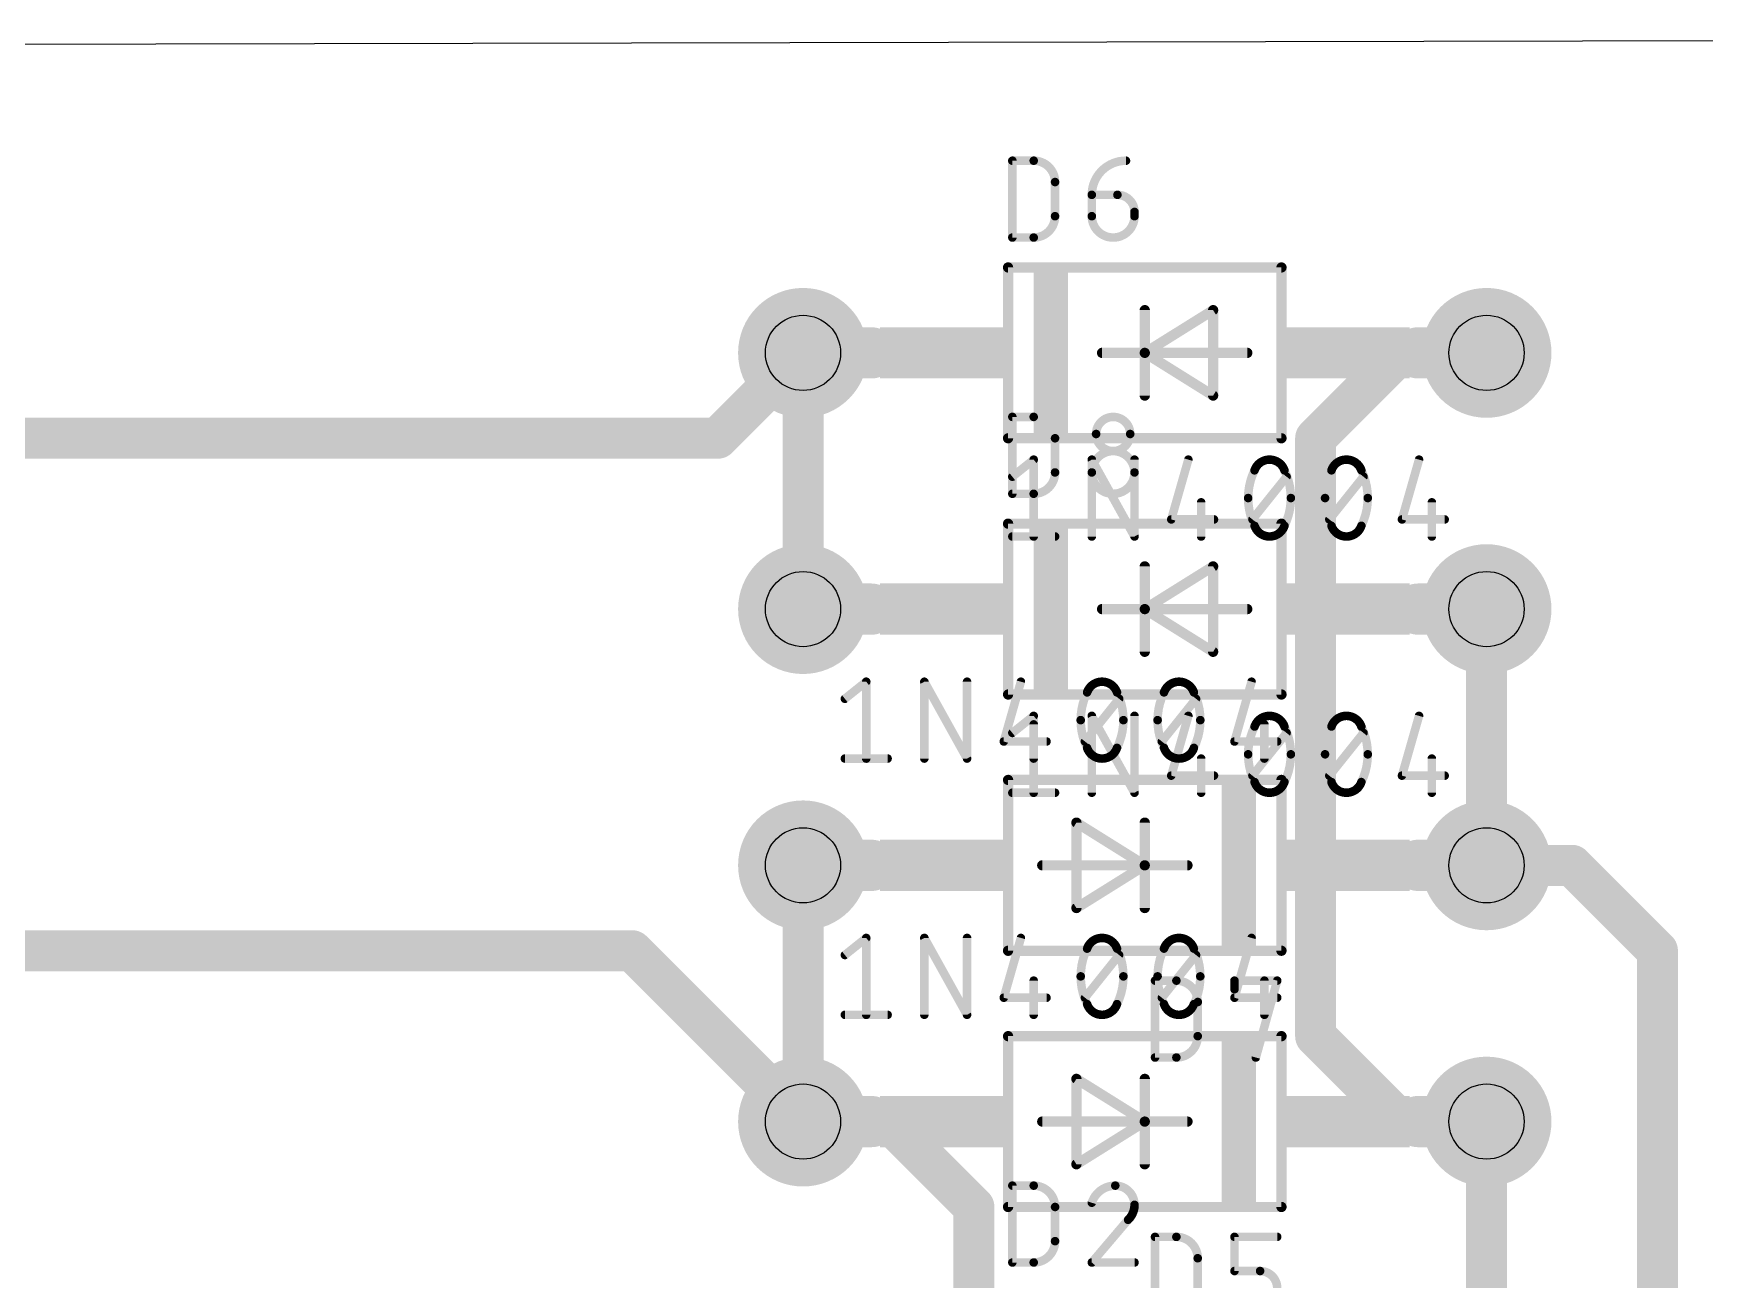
# Model space of a CAD drawing. Extents: x -11 to 108, y -2 to 100.
# Drawn here: x 30.47 to 55.31, y 81.47 to 100 of the extents above; entities that cross this region are included whole.
import ezdxf

# ---------------------------------------------------------------- set-up
doc = ezdxf.new("R2010")
doc.units = 0
for name, color, linetype in [('16', 132, 'CONTINUOUS'), ('17', 110, 'CONTINUOUS'), ('20', 31, 'CONTINUOUS'), ('21', 253, 'CONTINUOUS'), ('23', 53, 'CONTINUOUS'), ('25', 253, 'CONTINUOUS'), ('27', 253, 'CONTINUOUS'), ('44', 253, 'CONTINUOUS'), ('51', 253, 'CONTINUOUS')]:
    doc.layers.add(name, color=color, linetype=linetype)

# ---------------------------------------------------------------- blocks, each defined once
blk = doc.blocks.new('RECT')
blk.add_solid([(-0.5, -0.5), (0.5, -0.5), (-0.5, 0.5), (0.5, 0.5)])
blk = doc.blocks.new('ROUNDP')
at = {"const_width": 0.5}
blk.add_lwpolyline([(0, -0.25, 1), (0, 0.25, 1), (0, -0.25)], format="xyb", dxfattribs=at)

msp = doc.modelspace()

# ---------------------------------------------------------------- linework, layer by layer
at = {"layer": '16', "const_width": 0.6096}
for points in [[(40.64, 93.98), (41.91, 95.25)], [(41.91, 91.44), (41.91, 95.25)], [(49.53, 93.98), (50.8, 95.25)], [(52.07, 95.25), (50.8, 95.25)], [(20.32, 93.98), (40.64, 93.98)], [(49.53, 85.09), (49.53, 93.98)], [(52.07, 91.44), (52.07, 87.63)], [(41.91, 87.63), (41.91, 83.82)], [(52.07, 87.63), (53.34, 87.63)], [(53.34, 87.63), (54.61, 86.36)], [(20.32, 86.36), (39.37, 86.36)], [(39.37, 86.36), (41.91, 83.82)], [(54.61, 77.47), (54.61, 86.36)], [(50.8, 83.82), (49.53, 85.09)], [(41.91, 83.82), (43.18, 83.82)], [(44.45, 82.55), (43.18, 83.82)], [(52.07, 83.82), (50.8, 83.82)], [(52.07, 83.82), (52.07, 80.01)], [(44.45, 73.66), (44.45, 82.55)]]:
    msp.add_lwpolyline(points, dxfattribs=at)
at = {"layer": '16', "const_width": 0.3048}
for points in [[(42.0624, 95.25, 1), (41.7576, 95.25)], [(42.0178, 95.1422, 1), (41.8022, 95.3578)], [(50.8, 95.4024, 1), (50.8, 95.0976)], [(50.9078, 95.1422, 1), (50.6922, 95.3578)], [(52.07, 95.0976, 1), (52.07, 95.4024)], [(40.5322, 94.0878, 1), (40.7478, 93.8722)], [(40.64, 93.8276, 1), (40.64, 94.1324)], [(49.4222, 94.0878, 1), (49.6378, 93.8722)], [(49.6824, 93.98, 1), (49.3776, 93.98)], [(52.2224, 91.44, 1), (51.9176, 91.44)], [(41.7576, 91.44, 1), (42.0624, 91.44)], [(42.0624, 87.63, 1), (41.7576, 87.63)], [(52.07, 87.7824, 1), (52.07, 87.4776)], [(51.9176, 87.63, 1), (52.2224, 87.63)], [(53.4478, 87.7378, 1), (53.2322, 87.5222)], [(53.34, 87.4776, 1), (53.34, 87.7824)], [(39.4778, 86.4678, 1), (39.2622, 86.2522)], [(39.37, 86.2076, 1), (39.37, 86.5124)], [(54.7624, 86.36, 1), (54.4576, 86.36)], [(54.5022, 86.2522, 1), (54.7178, 86.4678)], [(49.6378, 85.1978, 1), (49.4222, 84.9822)], [(49.3776, 85.09, 1), (49.6824, 85.09)], [(41.91, 83.9724, 1), (41.91, 83.6676)], [(41.7576, 83.82, 1), (42.0624, 83.82)], [(41.8022, 83.7122, 1), (42.0178, 83.9278)], [(43.2878, 83.9278, 1), (43.0722, 83.7122)], [(43.18, 83.6676, 1), (43.18, 83.9724)], [(50.8, 83.9724, 1), (50.8, 83.6676)], [(50.6922, 83.7122, 1), (50.9078, 83.9278)], [(52.2224, 83.82, 1), (51.9176, 83.82)], [(52.07, 83.6676, 1), (52.07, 83.9724)], [(44.6024, 82.55, 1), (44.2976, 82.55)], [(44.3422, 82.4422, 1), (44.5578, 82.6578)]]:
    msp.add_lwpolyline(points, format="xyb", dxfattribs=at)
at = {"layer": '20'}
msp.add_line((107.93, 100), (-10.922, 99.746), dxfattribs=at)
at = {"layer": '21', "const_width": 0.1524}
for points in [[(44.958, 96.52), (49.022, 96.52)], [(44.958, 96.52), (44.958, 93.98)], [(49.022, 93.98), (49.022, 96.52)], [(46.99, 95.25), (48.006, 95.885)], [(46.99, 95.885), (46.99, 95.25)], [(48.006, 95.885), (48.006, 94.615)], [(46.355, 95.25), (46.99, 95.25)], [(48.006, 94.615), (46.99, 95.25)], [(46.99, 95.25), (48.514, 95.25)], [(46.99, 95.25), (46.99, 94.615)], [(49.022, 93.98), (44.958, 93.98)], [(44.958, 92.71), (49.022, 92.71)], [(44.958, 92.71), (44.958, 90.17)], [(49.022, 90.17), (49.022, 92.71)], [(46.99, 91.44), (48.006, 92.075)], [(46.99, 92.075), (46.99, 91.44)], [(48.006, 92.075), (48.006, 90.805)], [(46.355, 91.44), (46.99, 91.44)], [(48.006, 90.805), (46.99, 91.44)], [(46.99, 91.44), (48.514, 91.44)], [(46.99, 91.44), (46.99, 90.805)], [(49.022, 90.17), (44.958, 90.17)], [(44.958, 88.9), (49.022, 88.9)], [(44.958, 88.9), (44.958, 86.36)], [(49.022, 86.36), (49.022, 88.9)], [(45.974, 86.995), (45.974, 88.265)], [(45.974, 88.265), (46.99, 87.63)], [(46.99, 87.63), (46.99, 88.265)], [(46.99, 87.63), (45.466, 87.63)], [(46.99, 87.63), (45.974, 86.995)], [(47.625, 87.63), (46.99, 87.63)], [(46.99, 86.995), (46.99, 87.63)], [(49.022, 86.36), (44.958, 86.36)], [(44.958, 85.09), (49.022, 85.09)], [(44.958, 85.09), (44.958, 82.55)], [(49.022, 82.55), (49.022, 85.09)], [(45.974, 83.185), (45.974, 84.455)], [(45.974, 84.455), (46.99, 83.82)], [(46.99, 83.82), (46.99, 84.455)], [(46.99, 83.82), (45.466, 83.82)], [(46.99, 83.82), (45.974, 83.185)], [(47.625, 83.82), (46.99, 83.82)], [(46.99, 83.185), (46.99, 83.82)], [(49.022, 82.55), (44.958, 82.55)]]:
    msp.add_lwpolyline(points, dxfattribs=at)
at = {"layer": '21', "const_width": 0.0762}
for points in [[(44.958, 96.5581, 1), (44.958, 96.4819)], [(44.9961, 96.52, 1), (44.9199, 96.52)], [(49.0601, 96.52, 1), (48.9839, 96.52)], [(49.022, 96.4819, 1), (49.022, 96.5581)], [(47.0281, 95.885, 1), (46.9519, 95.885)], [(48.0441, 95.885, 1), (47.9679, 95.885)], [(48.0262, 95.8527, 1), (47.9858, 95.9173)], [(46.355, 95.2881, 1), (46.355, 95.2119)], [(47.0102, 95.2823, 1), (46.9698, 95.2177)], [(46.99, 95.2881, 1), (46.99, 95.2119)], [(47.0281, 95.25, 1), (46.9519, 95.25)], [(46.9698, 95.2823, 1), (47.0102, 95.2177)], [(46.9519, 95.25, 1), (47.0281, 95.25)], [(46.99, 95.2119, 1), (46.99, 95.2881)], [(48.514, 95.2119, 1), (48.514, 95.2881)], [(46.9519, 94.615, 1), (47.0281, 94.615)], [(47.9679, 94.615, 1), (48.0441, 94.615)], [(47.9858, 94.5827, 1), (48.0262, 94.6473)], [(44.958, 94.0181, 1), (44.958, 93.9419)], [(44.9199, 93.98, 1), (44.9961, 93.98)], [(48.9839, 93.98, 1), (49.0601, 93.98)], [(49.022, 93.9419, 1), (49.022, 94.0181)], [(44.958, 92.7481, 1), (44.958, 92.6719)], [(44.9961, 92.71, 1), (44.9199, 92.71)], [(49.0601, 92.71, 1), (48.9839, 92.71)], [(49.022, 92.6719, 1), (49.022, 92.7481)], [(47.0281, 92.075, 1), (46.9519, 92.075)], [(48.0441, 92.075, 1), (47.9679, 92.075)], [(48.0262, 92.0427, 1), (47.9858, 92.1073)], [(46.355, 91.4781, 1), (46.355, 91.4019)], [(47.0102, 91.4723, 1), (46.9698, 91.4077)], [(46.99, 91.4781, 1), (46.99, 91.4019)], [(47.0281, 91.44, 1), (46.9519, 91.44)], [(46.9698, 91.4723, 1), (47.0102, 91.4077)], [(46.9519, 91.44, 1), (47.0281, 91.44)], [(46.99, 91.4019, 1), (46.99, 91.4781)], [(48.514, 91.4019, 1), (48.514, 91.4781)], [(46.9519, 90.805, 1), (47.0281, 90.805)], [(47.9679, 90.805, 1), (48.0441, 90.805)], [(47.9858, 90.7727, 1), (48.0262, 90.8373)], [(44.958, 90.2081, 1), (44.958, 90.1319)], [(44.9199, 90.17, 1), (44.9961, 90.17)], [(48.9839, 90.17, 1), (49.0601, 90.17)], [(49.022, 90.1319, 1), (49.022, 90.2081)], [(44.958, 88.9381, 1), (44.958, 88.8619)], [(44.9961, 88.9, 1), (44.9199, 88.9)], [(49.0601, 88.9, 1), (48.9839, 88.9)], [(49.022, 88.8619, 1), (49.022, 88.9381)], [(46.0121, 88.265, 1), (45.9359, 88.265)], [(45.9942, 88.2973, 1), (45.9538, 88.2327)], [(47.0281, 88.265, 1), (46.9519, 88.265)], [(45.466, 87.6681, 1), (45.466, 87.5919)], [(46.99, 87.6681, 1), (46.99, 87.5919)], [(47.0281, 87.63, 1), (46.9519, 87.63)], [(47.0102, 87.5977, 1), (46.9698, 87.6623)], [(46.9698, 87.5977, 1), (47.0102, 87.6623)], [(46.99, 87.5919, 1), (46.99, 87.6681)], [(47.625, 87.5919, 1), (47.625, 87.6681)], [(46.9519, 87.63, 1), (47.0281, 87.63)], [(45.9538, 87.0273, 1), (45.9942, 86.9627)], [(45.9359, 86.995, 1), (46.0121, 86.995)], [(46.9519, 86.995, 1), (47.0281, 86.995)], [(44.958, 86.3981, 1), (44.958, 86.3219)], [(44.9199, 86.36, 1), (44.9961, 86.36)], [(48.9839, 86.36, 1), (49.0601, 86.36)], [(49.022, 86.3219, 1), (49.022, 86.3981)], [(44.958, 85.1281, 1), (44.958, 85.0519)], [(44.9961, 85.09, 1), (44.9199, 85.09)], [(49.0601, 85.09, 1), (48.9839, 85.09)], [(49.022, 85.0519, 1), (49.022, 85.1281)], [(46.0121, 84.455, 1), (45.9359, 84.455)], [(45.9942, 84.4873, 1), (45.9538, 84.4227)], [(47.0281, 84.455, 1), (46.9519, 84.455)], [(45.466, 83.8581, 1), (45.466, 83.7819)], [(46.99, 83.8581, 1), (46.99, 83.7819)], [(47.0281, 83.82, 1), (46.9519, 83.82)], [(46.9519, 83.82, 1), (47.0281, 83.82)], [(47.0102, 83.7877, 1), (46.9698, 83.8523)], [(46.9698, 83.7877, 1), (47.0102, 83.8523)], [(46.99, 83.7819, 1), (46.99, 83.8581)], [(47.625, 83.7819, 1), (47.625, 83.8581)], [(45.9538, 83.2173, 1), (45.9942, 83.1527)], [(45.9359, 83.185, 1), (46.0121, 83.185)], [(46.9519, 83.185, 1), (47.0281, 83.185)], [(44.958, 82.5881, 1), (44.958, 82.5119)], [(44.9199, 82.55, 1), (44.9961, 82.55)], [(48.9839, 82.55, 1), (49.0601, 82.55)], [(49.022, 82.5119, 1), (49.022, 82.5881)]]:
    msp.add_lwpolyline(points, format="xyb", dxfattribs=at)
at = {"layer": '23'}
for p in [(46.99, 95.25), (46.99, 91.44), (46.99, 87.63), (46.99, 83.82)]:
    msp.add_point(p, dxfattribs=at)
at = {"layer": '25'}
for points, const_width in [([(45.0215, 98.1393, 1), (45.0215, 98.0757)], 0.0635), ([(45.0533, 98.1075, 1), (44.9898, 98.1075)], 0.0635), ([(45.339, 98.1393, 1), (45.339, 98.0757)], 0.0635), ([(45.6565, 97.79, 0.4142), (45.339, 98.1075)], 0.127), ([(45.339, 98.0757, 1), (45.339, 98.1393)], 0.0635), ([(46.7106, 98.1075, 0.4142), (46.2026, 97.5995)], 0.127), ([(46.7106, 98.0757, 1), (46.7106, 98.1393)], 0.0635), ([(45.6883, 97.79, 1), (45.6247, 97.79)], 0.0635), ([(45.6247, 97.79, 1), (45.6883, 97.79)], 0.0635), ([(46.2026, 97.6313, 1), (46.2026, 97.5678)], 0.0635), ([(46.2344, 97.5995, 1), (46.1709, 97.5995)], 0.0635), ([(46.1709, 97.5995, 1), (46.2344, 97.5995)], 0.0635), ([(46.8376, 97.3455, 0.4142), (46.5836, 97.5995)], 0.127), ([(46.5836, 97.6313, 1), (46.5836, 97.5678)], 0.0635), ([(46.5836, 97.5678, 1), (46.5836, 97.6313)], 0.0635), ([(46.8694, 97.3455, 1), (46.8058, 97.3455)], 0.0635), ([(46.8058, 97.3455, 1), (46.8694, 97.3455)], 0.0635), ([(45.339, 96.9645, 0.4142), (45.6565, 97.282)], 0.127), ([(45.6883, 97.282, 1), (45.6247, 97.282)], 0.0635), ([(45.6247, 97.282, 1), (45.6883, 97.282)], 0.0635), ([(46.2026, 97.282, 1), (46.8376, 97.282)], 0.127), ([(46.2344, 97.282, 1), (46.1709, 97.282)], 0.0635), ([(46.1709, 97.282, 1), (46.2344, 97.282)], 0.0635), ([(46.8694, 97.282, 1), (46.8058, 97.282)], 0.0635), ([(46.8058, 97.282, 1), (46.8694, 97.282)], 0.0635), ([(45.0215, 96.9963, 1), (45.0215, 96.9327)], 0.0635), ([(44.9898, 96.9645, 1), (45.0533, 96.9645)], 0.0635), ([(45.339, 96.9963, 1), (45.339, 96.9327)], 0.0635), ([(45.339, 96.9327, 1), (45.339, 96.9963)], 0.0635), ([(45.0215, 94.3293, 1), (45.0215, 94.2657)], 0.0635), ([(45.0533, 94.2975, 1), (44.9898, 94.2975)], 0.0635), ([(45.339, 94.3293, 1), (45.339, 94.2657)], 0.0635), ([(45.6565, 93.98, 0.4142), (45.339, 94.2975)], 0.127), ([(45.339, 94.2657, 1), (45.339, 94.3293)], 0.0635), ([(46.7741, 94.0435, 1), (46.2661, 94.0435)], 0.127), ([(45.6883, 93.98, 1), (45.6247, 93.98)], 0.0635), ([(45.6247, 93.98, 1), (45.6883, 93.98)], 0.0635), ([(46.2979, 94.0435, 1), (46.2343, 94.0435)], 0.0635), ([(46.2343, 94.0435, 1), (46.2979, 94.0435)], 0.0635), ([(46.2661, 94.0435, 1), (46.7741, 94.0435)], 0.127), ([(46.8059, 94.0435, 1), (46.7424, 94.0435)], 0.0635), ([(46.7424, 94.0435, 1), (46.8059, 94.0435)], 0.0635), ([(46.8376, 93.472, 1), (46.2026, 93.472)], 0.127), ([(45.339, 93.1545, 0.4142), (45.6565, 93.472)], 0.127), ([(45.6883, 93.472, 1), (45.6247, 93.472)], 0.0635), ([(45.6247, 93.472, 1), (45.6883, 93.472)], 0.0635), ([(46.2026, 93.472, 1), (46.8376, 93.472)], 0.127), ([(46.2344, 93.472, 1), (46.1709, 93.472)], 0.0635), ([(46.1709, 93.472, 1), (46.2344, 93.472)], 0.0635), ([(46.8694, 93.472, 1), (46.8058, 93.472)], 0.0635), ([(46.8058, 93.472, 1), (46.8694, 93.472)], 0.0635), ([(45.0215, 93.1863, 1), (45.0215, 93.1227)], 0.0635), ([(44.9898, 93.1545, 1), (45.0533, 93.1545)], 0.0635), ([(45.339, 93.1863, 1), (45.339, 93.1227)], 0.0635), ([(45.339, 93.1227, 1), (45.339, 93.1863)], 0.0635), ([(47.1742, 85.9155, 1), (47.1106, 85.9155)], 0.0635), ([(47.1424, 85.9473, 1), (47.1424, 85.8838)], 0.0635), ([(47.4599, 85.9473, 1), (47.4599, 85.8838)], 0.0635), ([(47.7774, 85.598, 0.4142), (47.4599, 85.9155)], 0.127), ([(47.4599, 85.8838, 1), (47.4599, 85.9473)], 0.0635), ([(48.3235, 85.9473, 1), (48.3235, 85.8838)], 0.0635), ([(48.3553, 85.9155, 1), (48.2918, 85.9155)], 0.0635), ([(48.9891, 85.907, 1), (48.9279, 85.924)], 0.0635), ([(48.9585, 85.8838, 1), (48.9585, 85.9473)], 0.0635), ([(48.2918, 85.7885, 1), (48.3553, 85.7885)], 0.0635), ([(47.8092, 85.598, 1), (47.7456, 85.598)], 0.0635), ([(47.7456, 85.598, 1), (47.8092, 85.598)], 0.0635), ([(47.4599, 84.7725, 0.4142), (47.7774, 85.09)], 0.127), ([(47.8092, 85.09, 1), (47.7456, 85.09)], 0.0635), ([(47.7456, 85.09, 1), (47.8092, 85.09)], 0.0635), ([(47.1106, 84.7725, 1), (47.1742, 84.7725)], 0.0635), ([(47.1424, 84.8043, 1), (47.1424, 84.7408)], 0.0635), ([(47.4599, 84.8043, 1), (47.4599, 84.7408)], 0.0635), ([(47.4599, 84.7408, 1), (47.4599, 84.8043)], 0.0635), ([(48.6104, 84.781, 1), (48.6716, 84.764)], 0.0635), ([(45.0215, 82.8993, 1), (45.0215, 82.8358)], 0.0635), ([(45.0533, 82.8675, 1), (44.9898, 82.8675)], 0.0635), ([(45.6565, 82.55, 0.4142), (45.339, 82.8675)], 0.127), ([(45.339, 82.8993, 1), (45.339, 82.8358)], 0.0635), ([(45.339, 82.8358, 1), (45.339, 82.8993)], 0.0635), ([(46.5519, 82.8675, 0.3252), (46.2026, 82.6135)], 0.127), ([(46.8376, 82.5817, 0.4142), (46.5519, 82.8675)], 0.127), ([(46.5519, 82.8993, 1), (46.5519, 82.8358)], 0.0635), ([(46.5518, 82.8358, 1), (46.5519, 82.8993)], 0.0635), ([(45.6883, 82.55, 1), (45.6247, 82.55)], 0.0635), ([(45.6247, 82.55, 1), (45.6883, 82.55)], 0.0635), ([(46.1724, 82.6233, 1), (46.2328, 82.6037)], 0.0635), ([(46.7424, 82.3595, 0.2053), (46.8376, 82.5817)], 0.127), ([(46.8058, 82.5817, 1), (46.8694, 82.5817)], 0.0635), ([(46.8693, 82.5818, 1), (46.8059, 82.5817)], 0.0635), ([(46.7205, 82.3825, 1), (46.7642, 82.3365)], 0.0635), ([(46.7665, 82.3389, 1), (46.7182, 82.3801)], 0.0635), ([(45.339, 81.7245, 0.4142), (45.6565, 82.042)], 0.127), ([(45.6883, 82.042, 1), (45.6247, 82.042)], 0.0635), ([(45.6247, 82.042, 1), (45.6883, 82.042)], 0.0635), ([(47.1742, 82.1055, 1), (47.1106, 82.1055)], 0.0635), ([(47.1424, 82.1373, 1), (47.1424, 82.0738)], 0.0635), ([(47.7774, 81.788, 0.4142), (47.4599, 82.1055)], 0.127), ([(47.4599, 82.1373, 1), (47.4599, 82.0738)], 0.0635), ([(47.4599, 82.0738, 1), (47.4599, 82.1373)], 0.0635), ([(48.3553, 82.1055, 1), (48.2918, 82.1055)], 0.0635), ([(48.3235, 82.1373, 1), (48.3235, 82.0738)], 0.0635), ([(48.9585, 82.0738, 1), (48.9585, 82.1373)], 0.0635), ([(45.0215, 81.7563, 1), (45.0215, 81.6928)], 0.0635), ([(44.9898, 81.7245, 1), (45.0533, 81.7245)], 0.0635), ([(45.339, 81.7563, 1), (45.339, 81.6928)], 0.0635), ([(45.339, 81.6928, 1), (45.339, 81.7563)], 0.0635), ([(46.2026, 81.7563, 1), (46.2026, 81.6928)], 0.0635), ([(46.1784, 81.7451, 1), (46.2268, 81.7039)], 0.0635), ([(46.8376, 81.6928, 1), (46.8376, 81.7563)], 0.0635), ([(47.8092, 81.788, 1), (47.7456, 81.788)], 0.0635), ([(47.7456, 81.788, 1), (47.8092, 81.788)], 0.0635), ([(48.3235, 81.6293, 1), (48.3235, 81.5658)], 0.0635), ([(48.2918, 81.5975, 1), (48.3553, 81.5975)], 0.0635), ([(48.7045, 81.6293, 1), (48.7045, 81.5658)], 0.0635), ([(48.9585, 81.3435, 0.4142), (48.7045, 81.5975)], 0.127), ([(48.7045, 81.5658, 1), (48.7045, 81.6293)], 0.0635)]:
    msp.add_lwpolyline(points, format="xyb", dxfattribs=dict(at, const_width=const_width))
at = {"layer": '25', "const_width": 0.127}
for points in [[(45.0215, 96.9645), (45.0215, 98.1075)], [(45.0215, 98.1075), (45.339, 98.1075)], [(45.6565, 97.79), (45.6565, 97.282)], [(46.2026, 97.5995), (46.5836, 97.5995)], [(46.2026, 97.282), (46.2026, 97.5995)], [(46.8376, 97.3455), (46.8376, 97.282)], [(45.339, 96.9645), (45.0215, 96.9645)], [(45.0215, 93.1545), (45.0215, 94.2975)], [(45.0215, 94.2975), (45.339, 94.2975)], [(45.6565, 93.98), (45.6565, 93.472)], [(45.339, 93.1545), (45.0215, 93.1545)], [(47.1424, 84.7725), (47.1424, 85.9155)], [(47.1424, 85.9155), (47.4599, 85.9155)], [(48.3235, 85.7885), (48.3235, 85.9155)], [(48.3235, 85.9155), (48.9585, 85.9155)], [(48.9585, 85.9155), (48.641, 84.7725)], [(47.7774, 85.598), (47.7774, 85.09)], [(47.4599, 84.7725), (47.1424, 84.7725)], [(45.0215, 81.7245), (45.0215, 82.8675)], [(45.0215, 82.8675), (45.339, 82.8675)], [(45.6565, 82.55), (45.6565, 82.042)], [(46.7424, 82.3595), (46.2026, 81.7245)], [(47.1424, 80.9625), (47.1424, 82.1055)], [(47.1424, 82.1055), (47.4599, 82.1055)], [(48.3235, 81.5975), (48.3235, 82.1055)], [(48.3235, 82.1055), (48.9585, 82.1055)], [(45.339, 81.7245), (45.0215, 81.7245)], [(46.2026, 81.7245), (46.8376, 81.7245)], [(47.7774, 81.788), (47.7774, 81.28)], [(48.7045, 81.5975), (48.3235, 81.5975)]]:
    msp.add_lwpolyline(points, dxfattribs=at)
at = {"layer": '27', "const_width": 0.127}
for points in [[(45.0215, 93.4085), (45.339, 93.6625)], [(45.339, 93.6625), (45.339, 92.5195)], [(46.2026, 92.5195), (46.2026, 93.6625)], [(46.2026, 93.6625), (46.8376, 92.5195)], [(46.8376, 92.5195), (46.8376, 93.6625)], [(47.6377, 93.6625), (47.3837, 92.7735)], [(51.0667, 93.6625), (50.8127, 92.7735)], [(48.5902, 92.7735), (49.0982, 93.4085)], [(49.7332, 92.7735), (50.2412, 93.4085)], [(47.8282, 93.0275), (47.8282, 92.5195)], [(51.2572, 93.0275), (51.2572, 92.5195)], [(47.3837, 92.7735), (48.0187, 92.7735)], [(50.8127, 92.7735), (51.4477, 92.7735)], [(45.0215, 92.5195), (45.6565, 92.5195)], [(42.5323, 90.1065), (42.8498, 90.3605)], [(42.8498, 90.3605), (42.8498, 89.2175)], [(43.7134, 89.2175), (43.7134, 90.3605)], [(43.7134, 90.3605), (44.3484, 89.2175)], [(44.3484, 89.2175), (44.3484, 90.3605)], [(45.1485, 90.3605), (44.8945, 89.4715)], [(48.5775, 90.3605), (48.3235, 89.4715)], [(46.101, 89.4715), (46.609, 90.1065)], [(47.244, 89.4715), (47.752, 90.1065)], [(45.0215, 89.5985), (45.339, 89.8525)], [(45.339, 89.8525), (45.339, 88.7095)], [(45.339, 89.7255), (45.339, 89.2175)], [(46.2026, 88.7095), (46.2026, 89.8525)], [(46.2026, 89.8525), (46.8376, 88.7095)], [(46.8376, 88.7095), (46.8376, 89.8525)], [(47.6377, 89.8525), (47.3837, 88.9635)], [(48.768, 89.7255), (48.768, 89.2175)], [(51.0667, 89.8525), (50.8127, 88.9635)], [(44.8945, 89.4715), (45.5295, 89.4715)], [(48.3235, 89.4715), (48.9585, 89.4715)], [(48.5902, 88.9635), (49.0982, 89.5985)], [(49.7332, 88.9635), (50.2412, 89.5985)], [(42.5323, 89.2175), (43.1673, 89.2175)], [(47.8282, 89.2175), (47.8282, 88.7095)], [(51.2572, 89.2175), (51.2572, 88.7095)], [(47.3837, 88.9635), (48.0187, 88.9635)], [(50.8127, 88.9635), (51.4477, 88.9635)], [(45.0215, 88.7095), (45.6565, 88.7095)], [(42.5323, 86.2965), (42.8498, 86.5505)], [(42.8498, 86.5505), (42.8498, 85.4075)], [(43.7134, 85.4075), (43.7134, 86.5505)], [(43.7134, 86.5505), (44.3484, 85.4075)], [(44.3484, 85.4075), (44.3484, 86.5505)], [(45.1485, 86.5505), (44.8945, 85.6615)], [(48.5775, 86.5505), (48.3235, 85.6615)], [(46.101, 85.6615), (46.609, 86.2965)], [(47.244, 85.6615), (47.752, 86.2965)], [(45.339, 85.9155), (45.339, 85.4075)], [(48.768, 85.9155), (48.768, 85.4075)], [(44.8945, 85.6615), (45.5295, 85.6615)], [(48.3235, 85.6615), (48.9585, 85.6615)], [(42.5323, 85.4075), (43.1673, 85.4075)]]:
    msp.add_lwpolyline(points, dxfattribs=at)
at = {"layer": '27'}
for points, const_width in [([(45.3708, 93.6625, 1), (45.3072, 93.6625)], 0.0635), ([(45.3588, 93.6377, 1), (45.3192, 93.6873)], 0.0635), ([(46.2304, 93.6779, 1), (46.1748, 93.6471)], 0.0635), ([(46.2344, 93.6625, 1), (46.1709, 93.6625)], 0.0635), ([(46.8694, 93.6625, 1), (46.8058, 93.6625)], 0.0635), ([(47.6682, 93.6538, 1), (47.6072, 93.6712)], 0.0635), ([(48.8442, 93.6625, 0.3205), (48.622, 93.5038)], 0.127), ([(48.8442, 93.6943, 1), (48.8442, 93.6308)], 0.0635), ([(49.0665, 93.5038, 0.3205), (48.8442, 93.6625)], 0.127), ([(48.8442, 93.6308, 1), (48.8442, 93.6943)], 0.0635), ([(49.9872, 93.6625, 0.3205), (49.7649, 93.5038)], 0.127), ([(49.9872, 93.6943, 1), (49.9872, 93.6308)], 0.0635), ([(50.2095, 93.5038, 0.3205), (49.9872, 93.6625)], 0.127), ([(49.9872, 93.6308, 1), (49.9872, 93.6943)], 0.0635), ([(51.0972, 93.6538, 1), (51.0362, 93.6712)], 0.0635), ([(45.0017, 93.4333, 1), (45.0413, 93.3837)], 0.0635), ([(48.622, 93.5038, 0.1139), (48.5267, 93.091)], 0.127), ([(48.5919, 93.514, 1), (48.652, 93.4935)], 0.0635), ([(48.6505, 93.4898, 1), (48.5934, 93.5177)], 0.0635), ([(49.095, 93.5177, 1), (49.0379, 93.4898)], 0.0635), ([(49.1617, 93.091, 0.1139), (49.0665, 93.5038)], 0.127), ([(49.0364, 93.4935, 1), (49.0965, 93.514)], 0.0635), ([(49.123, 93.3887, 1), (49.0734, 93.4283)], 0.0635), ([(49.7649, 93.5038, 0.1139), (49.6697, 93.091)], 0.127), ([(49.7349, 93.514, 1), (49.795, 93.4935)], 0.0635), ([(49.7935, 93.4898, 1), (49.7364, 93.5177)], 0.0635), ([(50.238, 93.5177, 1), (50.1809, 93.4898)], 0.0635), ([(50.3047, 93.091, 0.1139), (50.2095, 93.5038)], 0.127), ([(50.1794, 93.4935, 1), (50.2395, 93.514)], 0.0635), ([(50.266, 93.3887, 1), (50.2164, 93.4283)], 0.0635), ([(48.5267, 93.091, 0.1139), (48.622, 92.6783)], 0.127), ([(48.5585, 93.091, 1), (48.495, 93.091)], 0.0635), ([(49.0665, 92.6783, 0.1139), (49.1617, 93.091)], 0.127), ([(49.1935, 93.091, 1), (49.13, 93.091)], 0.0635), ([(49.7015, 93.091, 1), (49.6379, 93.091)], 0.0635), ([(49.6697, 93.091, 0.1139), (49.7649, 92.6783)], 0.127), ([(50.2095, 92.6783, 0.1139), (50.3047, 93.091)], 0.127), ([(50.3365, 93.091, 1), (50.273, 93.091)], 0.0635), ([(47.86, 93.0275, 1), (47.7965, 93.0275)], 0.0635), ([(48.495, 93.091, 1), (48.5585, 93.091)], 0.0635), ([(49.13, 93.091, 1), (49.1935, 93.091)], 0.0635), ([(49.6379, 93.091, 1), (49.7015, 93.091)], 0.0635), ([(50.273, 93.091, 1), (50.3365, 93.091)], 0.0635), ([(51.289, 93.0275, 1), (51.2255, 93.0275)], 0.0635), ([(47.3837, 92.8053, 1), (47.3837, 92.7417)], 0.0635), ([(47.3532, 92.7822, 1), (47.4142, 92.7648)], 0.0635), ([(48.0187, 92.7417, 1), (48.0187, 92.8053)], 0.0635), ([(48.5654, 92.7933, 1), (48.615, 92.7537)], 0.0635), ([(48.652, 92.6885, 1), (48.5919, 92.668)], 0.0635), ([(48.622, 92.6783, 0.3205), (48.8442, 92.5195)], 0.127), ([(48.5934, 92.6643, 1), (48.6505, 92.6922)], 0.0635), ([(48.8442, 92.5195, 0.3205), (49.0665, 92.6783)], 0.127), ([(49.0379, 92.6922, 1), (49.095, 92.6643)], 0.0635), ([(49.0965, 92.668, 1), (49.0364, 92.6885)], 0.0635), ([(49.7084, 92.7933, 1), (49.758, 92.7537)], 0.0635), ([(49.7649, 92.6783, 0.3205), (49.9872, 92.5195)], 0.127), ([(49.795, 92.6885, 1), (49.7349, 92.668)], 0.0635), ([(49.7364, 92.6643, 1), (49.7935, 92.6922)], 0.0635), ([(49.9872, 92.5195, 0.3205), (50.2095, 92.6783)], 0.127), ([(50.1809, 92.6922, 1), (50.238, 92.6643)], 0.0635), ([(50.2395, 92.668, 1), (50.1794, 92.6885)], 0.0635), ([(50.8127, 92.8053, 1), (50.8127, 92.7417)], 0.0635), ([(50.7822, 92.7822, 1), (50.8432, 92.7648)], 0.0635), ([(51.4477, 92.7417, 1), (51.4477, 92.8053)], 0.0635), ([(45.0215, 92.5513, 1), (45.0215, 92.4878)], 0.0635), ([(45.3072, 92.5195, 1), (45.3708, 92.5195)], 0.0635), ([(45.6565, 92.4878, 1), (45.6565, 92.5513)], 0.0635), ([(46.1709, 92.5195, 1), (46.2344, 92.5195)], 0.0635), ([(46.8058, 92.5195, 1), (46.8694, 92.5195)], 0.0635), ([(46.8098, 92.5041, 1), (46.8654, 92.5349)], 0.0635), ([(47.7965, 92.5195, 1), (47.86, 92.5195)], 0.0635), ([(48.8442, 92.5513, 1), (48.8442, 92.4878)], 0.0635), ([(48.8442, 92.4878, 1), (48.8442, 92.5513)], 0.0635), ([(49.9872, 92.5513, 1), (49.9872, 92.4878)], 0.0635), ([(49.9872, 92.4878, 1), (49.9872, 92.5513)], 0.0635), ([(51.2255, 92.5195, 1), (51.289, 92.5195)], 0.0635), ([(42.8816, 90.3605, 1), (42.818, 90.3605)], 0.0635), ([(42.8696, 90.3357, 1), (42.83, 90.3853)], 0.0635), ([(43.7452, 90.3605, 1), (43.6816, 90.3605)], 0.0635), ([(43.7412, 90.3759, 1), (43.6856, 90.3451)], 0.0635), ([(44.3802, 90.3605, 1), (44.3167, 90.3605)], 0.0635), ([(45.179, 90.3518, 1), (45.118, 90.3692)], 0.0635), ([(46.355, 90.3605, 0.3205), (46.1328, 90.2018)], 0.127), ([(46.355, 90.3923, 1), (46.355, 90.3287)], 0.0635), ([(46.5772, 90.2018, 0.3205), (46.355, 90.3605)], 0.127), ([(46.355, 90.3287, 1), (46.355, 90.3923)], 0.0635), ([(47.498, 90.3605, 0.3205), (47.2758, 90.2018)], 0.127), ([(47.498, 90.3923, 1), (47.498, 90.3287)], 0.0635), ([(47.7203, 90.2018, 0.3205), (47.498, 90.3605)], 0.127), ([(47.498, 90.3287, 1), (47.498, 90.3923)], 0.0635), ([(48.608, 90.3518, 1), (48.547, 90.3692)], 0.0635), ([(46.1328, 90.2018, 0.1139), (46.0375, 89.789)], 0.127), ([(46.1027, 90.212, 1), (46.1628, 90.1915)], 0.0635), ([(46.1613, 90.1878, 1), (46.1042, 90.2157)], 0.0635), ([(46.6725, 89.789, 0.1139), (46.5772, 90.2018)], 0.127), ([(46.6058, 90.2157, 1), (46.5487, 90.1878)], 0.0635), ([(46.5472, 90.1915, 1), (46.6073, 90.212)], 0.0635), ([(47.2758, 90.2018, 0.1139), (47.1805, 89.789)], 0.127), ([(47.2457, 90.212, 1), (47.3058, 90.1915)], 0.0635), ([(47.3043, 90.1878, 1), (47.2472, 90.2157)], 0.0635), ([(47.7488, 90.2157, 1), (47.6917, 90.1878)], 0.0635), ([(47.8155, 89.789, 0.1139), (47.7203, 90.2018)], 0.127), ([(47.6902, 90.1915, 1), (47.7503, 90.212)], 0.0635), ([(42.5125, 90.1313, 1), (42.5521, 90.0817)], 0.0635), ([(46.6338, 90.0867, 1), (46.5842, 90.1263)], 0.0635), ([(47.7768, 90.0867, 1), (47.7272, 90.1263)], 0.0635), ([(45.3708, 89.8525, 1), (45.3072, 89.8525)], 0.0635), ([(45.3708, 89.7255, 1), (45.3072, 89.7255)], 0.0635), ([(45.3588, 89.8277, 1), (45.3192, 89.8773)], 0.0635), ([(46.0693, 89.789, 1), (46.0057, 89.789)], 0.0635), ([(46.0057, 89.789, 1), (46.0693, 89.789)], 0.0635), ([(46.0375, 89.789, 0.1139), (46.1328, 89.3762)], 0.127), ([(46.2304, 89.8679, 1), (46.1748, 89.8371)], 0.0635), ([(46.2344, 89.8525, 1), (46.1709, 89.8525)], 0.0635), ([(46.5772, 89.3762, 0.1139), (46.6725, 89.789)], 0.127), ([(46.7043, 89.789, 1), (46.6407, 89.789)], 0.0635), ([(46.6407, 89.789, 1), (46.7043, 89.789)], 0.0635), ([(46.8694, 89.8525, 1), (46.8058, 89.8525)], 0.0635), ([(47.2123, 89.789, 1), (47.1487, 89.789)], 0.0635), ([(47.1487, 89.789, 1), (47.2123, 89.789)], 0.0635), ([(47.1805, 89.789, 0.1139), (47.2758, 89.3762)], 0.127), ([(47.6682, 89.8438, 1), (47.6072, 89.8612)], 0.0635), ([(47.7203, 89.3762, 0.1139), (47.8155, 89.789)], 0.127), ([(47.8473, 89.789, 1), (47.7837, 89.789)], 0.0635), ([(47.7837, 89.789, 1), (47.8473, 89.789)], 0.0635), ([(48.622, 89.6938, 0.1139), (48.5267, 89.281)], 0.127), ([(48.5919, 89.704, 1), (48.652, 89.6835)], 0.0635), ([(48.8442, 89.8525, 0.3205), (48.622, 89.6938)], 0.127), ([(48.6505, 89.6798, 1), (48.5934, 89.7077)], 0.0635), ([(48.7998, 89.7255, 1), (48.7362, 89.7255)], 0.0635), ([(49.0665, 89.6938, 0.3205), (48.8442, 89.8525)], 0.127), ([(48.8442, 89.8843, 1), (48.8442, 89.8208)], 0.0635), ([(48.8442, 89.8208, 1), (48.8442, 89.8843)], 0.0635), ([(49.095, 89.7077, 1), (49.0379, 89.6798)], 0.0635), ([(49.1617, 89.281, 0.1139), (49.0665, 89.6938)], 0.127), ([(49.0364, 89.6835, 1), (49.0965, 89.704)], 0.0635), ([(49.7649, 89.6938, 0.1139), (49.6697, 89.281)], 0.127), ([(49.9872, 89.8525, 0.3205), (49.7649, 89.6938)], 0.127), ([(49.7349, 89.704, 1), (49.795, 89.6835)], 0.0635), ([(49.7935, 89.6798, 1), (49.7364, 89.7077)], 0.0635), ([(50.2095, 89.6938, 0.3205), (49.9872, 89.8525)], 0.127), ([(49.9872, 89.8843, 1), (49.9872, 89.8208)], 0.0635), ([(49.9872, 89.8208, 1), (49.9872, 89.8843)], 0.0635), ([(50.238, 89.7077, 1), (50.1809, 89.6798)], 0.0635), ([(50.3047, 89.281, 0.1139), (50.2095, 89.6938)], 0.127), ([(50.1794, 89.6835, 1), (50.2395, 89.704)], 0.0635), ([(51.0972, 89.8438, 1), (51.0362, 89.8612)], 0.0635), ([(44.8945, 89.5033, 1), (44.8945, 89.4398)], 0.0635), ([(44.864, 89.4802, 1), (44.925, 89.4628)], 0.0635), ([(45.0017, 89.6233, 1), (45.0413, 89.5737)], 0.0635), ([(45.5295, 89.4398, 1), (45.5295, 89.5033)], 0.0635), ([(46.0762, 89.4913, 1), (46.1258, 89.4517)], 0.0635), ([(46.1628, 89.3865, 1), (46.1027, 89.366)], 0.0635), ([(46.1328, 89.3762, 0.3205), (46.355, 89.2175)], 0.127), ([(46.355, 89.2175, 0.3205), (46.5772, 89.3762)], 0.127), ([(46.6073, 89.366, 1), (46.5472, 89.3865)], 0.0635), ([(47.2192, 89.4913, 1), (47.2688, 89.4517)], 0.0635), ([(47.3058, 89.3865, 1), (47.2457, 89.366)], 0.0635), ([(47.2758, 89.3762, 0.3205), (47.498, 89.2175)], 0.127), ([(47.498, 89.2175, 0.3205), (47.7203, 89.3762)], 0.127), ([(47.7503, 89.366, 1), (47.6902, 89.3865)], 0.0635), ([(48.3235, 89.5033, 1), (48.3235, 89.4398)], 0.0635), ([(48.293, 89.4802, 1), (48.354, 89.4628)], 0.0635), ([(48.9585, 89.4398, 1), (48.9585, 89.5033)], 0.0635), ([(49.123, 89.5787, 1), (49.0734, 89.6183)], 0.0635), ([(50.266, 89.5787, 1), (50.2164, 89.6183)], 0.0635), ([(42.5323, 89.2493, 1), (42.5323, 89.1857)], 0.0635), ([(42.818, 89.2175, 1), (42.8816, 89.2175)], 0.0635), ([(43.1673, 89.1857, 1), (43.1673, 89.2493)], 0.0635), ([(43.6816, 89.2175, 1), (43.7452, 89.2175)], 0.0635), ([(44.3167, 89.2175, 1), (44.3802, 89.2175)], 0.0635), ([(44.3206, 89.2021, 1), (44.3762, 89.2329)], 0.0635), ([(45.3072, 89.2175, 1), (45.3708, 89.2175)], 0.0635), ([(46.1042, 89.3623, 1), (46.1613, 89.3902)], 0.0635), ([(46.355, 89.2493, 1), (46.355, 89.1857)], 0.0635), ([(46.355, 89.1857, 1), (46.355, 89.2493)], 0.0635), ([(46.5487, 89.3902, 1), (46.6058, 89.3623)], 0.0635), ([(47.2472, 89.3623, 1), (47.3043, 89.3902)], 0.0635), ([(47.498, 89.2493, 1), (47.498, 89.1857)], 0.0635), ([(47.498, 89.1857, 1), (47.498, 89.2493)], 0.0635), ([(47.6917, 89.3902, 1), (47.7488, 89.3623)], 0.0635), ([(47.86, 89.2175, 1), (47.7965, 89.2175)], 0.0635), ([(48.5267, 89.281, 0.1139), (48.622, 88.8683)], 0.127), ([(48.5585, 89.281, 1), (48.495, 89.281)], 0.0635), ([(48.495, 89.281, 1), (48.5585, 89.281)], 0.0635), ([(48.7362, 89.2175, 1), (48.7998, 89.2175)], 0.0635), ([(49.0665, 88.8683, 0.1139), (49.1617, 89.281)], 0.127), ([(49.1935, 89.281, 1), (49.13, 89.281)], 0.0635), ([(49.13, 89.281, 1), (49.1935, 89.281)], 0.0635), ([(49.7015, 89.281, 1), (49.6379, 89.281)], 0.0635), ([(49.6379, 89.281, 1), (49.7015, 89.281)], 0.0635), ([(49.6697, 89.281, 0.1139), (49.7649, 88.8683)], 0.127), ([(50.2095, 88.8683, 0.1139), (50.3047, 89.281)], 0.127), ([(50.3365, 89.281, 1), (50.273, 89.281)], 0.0635), ([(50.273, 89.281, 1), (50.3365, 89.281)], 0.0635), ([(51.289, 89.2175, 1), (51.2255, 89.2175)], 0.0635), ([(47.3837, 88.9953, 1), (47.3837, 88.9318)], 0.0635), ([(47.3532, 88.9722, 1), (47.4142, 88.9548)], 0.0635), ([(48.0187, 88.9318, 1), (48.0187, 88.9953)], 0.0635), ([(48.5654, 88.9833, 1), (48.615, 88.9437)], 0.0635), ([(48.652, 88.8785, 1), (48.5919, 88.858)], 0.0635), ([(48.622, 88.8683, 0.3205), (48.8442, 88.7095)], 0.127), ([(48.8442, 88.7095, 0.3205), (49.0665, 88.8683)], 0.127), ([(49.0965, 88.858, 1), (49.0364, 88.8785)], 0.0635), ([(49.7084, 88.9833, 1), (49.758, 88.9437)], 0.0635), ([(49.7649, 88.8683, 0.3205), (49.9872, 88.7095)], 0.127), ([(49.795, 88.8785, 1), (49.7349, 88.858)], 0.0635), ([(49.9872, 88.7095, 0.3205), (50.2095, 88.8683)], 0.127), ([(50.2395, 88.858, 1), (50.1794, 88.8785)], 0.0635), ([(50.8127, 88.9953, 1), (50.8127, 88.9318)], 0.0635), ([(50.7822, 88.9722, 1), (50.8432, 88.9548)], 0.0635), ([(51.4477, 88.9318, 1), (51.4477, 88.9953)], 0.0635), ([(45.0215, 88.7413, 1), (45.0215, 88.6778)], 0.0635), ([(45.3072, 88.7095, 1), (45.3708, 88.7095)], 0.0635), ([(45.6565, 88.6778, 1), (45.6565, 88.7413)], 0.0635), ([(46.1709, 88.7095, 1), (46.2344, 88.7095)], 0.0635), ([(46.8058, 88.7095, 1), (46.8694, 88.7095)], 0.0635), ([(46.8098, 88.6941, 1), (46.8654, 88.7249)], 0.0635), ([(47.7965, 88.7095, 1), (47.86, 88.7095)], 0.0635), ([(48.5934, 88.8543, 1), (48.6505, 88.8822)], 0.0635), ([(48.8442, 88.7413, 1), (48.8442, 88.6778)], 0.0635), ([(48.8442, 88.6778, 1), (48.8442, 88.7413)], 0.0635), ([(49.0379, 88.8822, 1), (49.095, 88.8543)], 0.0635), ([(49.7364, 88.8543, 1), (49.7935, 88.8822)], 0.0635), ([(49.9872, 88.7413, 1), (49.9872, 88.6778)], 0.0635), ([(49.9872, 88.6778, 1), (49.9872, 88.7413)], 0.0635), ([(50.1809, 88.8822, 1), (50.238, 88.8543)], 0.0635), ([(51.2255, 88.7095, 1), (51.289, 88.7095)], 0.0635), ([(42.8816, 86.5505, 1), (42.818, 86.5505)], 0.0635), ([(42.8696, 86.5257, 1), (42.83, 86.5753)], 0.0635), ([(43.7452, 86.5505, 1), (43.6816, 86.5505)], 0.0635), ([(43.7412, 86.5659, 1), (43.6856, 86.5351)], 0.0635), ([(44.3802, 86.5505, 1), (44.3167, 86.5505)], 0.0635), ([(45.179, 86.5418, 1), (45.118, 86.5592)], 0.0635), ([(46.1328, 86.3918, 0.1139), (46.0375, 85.979)], 0.127), ([(46.355, 86.5505, 0.3205), (46.1328, 86.3918)], 0.127), ([(46.1613, 86.3778, 1), (46.1042, 86.4057)], 0.0635), ([(46.355, 86.5823, 1), (46.355, 86.5187)], 0.0635), ([(46.5772, 86.3918, 0.3205), (46.355, 86.5505)], 0.127), ([(46.355, 86.5187, 1), (46.355, 86.5823)], 0.0635), ([(46.6725, 85.979, 0.1139), (46.5772, 86.3918)], 0.127), ([(46.6058, 86.4057, 1), (46.5487, 86.3778)], 0.0635), ([(47.2758, 86.3918, 0.1139), (47.1805, 85.979)], 0.127), ([(47.498, 86.5505, 0.3205), (47.2758, 86.3918)], 0.127), ([(47.3043, 86.3778, 1), (47.2472, 86.4057)], 0.0635), ([(47.498, 86.5823, 1), (47.498, 86.5187)], 0.0635), ([(47.7203, 86.3918, 0.3205), (47.498, 86.5505)], 0.127), ([(47.498, 86.5187, 1), (47.498, 86.5823)], 0.0635), ([(47.7488, 86.4057, 1), (47.6917, 86.3778)], 0.0635), ([(47.8155, 85.979, 0.1139), (47.7203, 86.3918)], 0.127), ([(48.608, 86.5418, 1), (48.547, 86.5592)], 0.0635), ([(42.5125, 86.3213, 1), (42.5521, 86.2717)], 0.0635), ([(46.1027, 86.402, 1), (46.1628, 86.3815)], 0.0635), ([(46.5472, 86.3815, 1), (46.6073, 86.402)], 0.0635), ([(46.6338, 86.2767, 1), (46.5842, 86.3163)], 0.0635), ([(47.2457, 86.402, 1), (47.3058, 86.3815)], 0.0635), ([(47.6902, 86.3815, 1), (47.7503, 86.402)], 0.0635), ([(47.7768, 86.2767, 1), (47.7272, 86.3163)], 0.0635), ([(45.3708, 85.9155, 1), (45.3072, 85.9155)], 0.0635), ([(46.0693, 85.979, 1), (46.0057, 85.979)], 0.0635), ([(46.0057, 85.979, 1), (46.0693, 85.979)], 0.0635), ([(46.0375, 85.979, 0.1139), (46.1328, 85.5663)], 0.127), ([(46.5772, 85.5663, 0.1139), (46.6725, 85.979)], 0.127), ([(46.7043, 85.979, 1), (46.6407, 85.979)], 0.0635), ([(46.6407, 85.979, 1), (46.7043, 85.979)], 0.0635), ([(47.2123, 85.979, 1), (47.1487, 85.979)], 0.0635), ([(47.1487, 85.979, 1), (47.2123, 85.979)], 0.0635), ([(47.1805, 85.979, 0.1139), (47.2758, 85.5663)], 0.127), ([(47.7203, 85.5663, 0.1139), (47.8155, 85.979)], 0.127), ([(47.8473, 85.979, 1), (47.7837, 85.979)], 0.0635), ([(47.7837, 85.979, 1), (47.8473, 85.979)], 0.0635), ([(48.7998, 85.9155, 1), (48.7362, 85.9155)], 0.0635), ([(44.8945, 85.6933, 1), (44.8945, 85.6298)], 0.0635), ([(44.864, 85.6702, 1), (44.925, 85.6528)], 0.0635), ([(45.5295, 85.6298, 1), (45.5295, 85.6933)], 0.0635), ([(46.0762, 85.6813, 1), (46.1258, 85.6417)], 0.0635), ([(47.2192, 85.6813, 1), (47.2688, 85.6417)], 0.0635), ([(48.3235, 85.6933, 1), (48.3235, 85.6298)], 0.0635), ([(48.293, 85.6702, 1), (48.354, 85.6528)], 0.0635), ([(48.9585, 85.6298, 1), (48.9585, 85.6933)], 0.0635), ([(42.5323, 85.4393, 1), (42.5323, 85.3757)], 0.0635), ([(43.1673, 85.3757, 1), (43.1673, 85.4393)], 0.0635), ([(44.3206, 85.3921, 1), (44.3762, 85.4229)], 0.0635), ([(46.1628, 85.5765, 1), (46.1027, 85.556)], 0.0635), ([(46.1328, 85.5663, 0.3205), (46.355, 85.4075)], 0.127), ([(46.1042, 85.5523, 1), (46.1613, 85.5802)], 0.0635), ([(46.355, 85.4393, 1), (46.355, 85.3757)], 0.0635), ([(46.355, 85.4075, 0.3205), (46.5772, 85.5663)], 0.127), ([(46.355, 85.3757, 1), (46.355, 85.4393)], 0.0635), ([(46.5487, 85.5802, 1), (46.6058, 85.5523)], 0.0635), ([(46.6073, 85.556, 1), (46.5472, 85.5765)], 0.0635), ([(47.3058, 85.5765, 1), (47.2457, 85.556)], 0.0635), ([(47.2758, 85.5663, 0.3205), (47.498, 85.4075)], 0.127), ([(47.2472, 85.5523, 1), (47.3043, 85.5802)], 0.0635), ([(47.498, 85.4393, 1), (47.498, 85.3757)], 0.0635), ([(47.498, 85.4075, 0.3205), (47.7203, 85.5663)], 0.127), ([(47.498, 85.3757, 1), (47.498, 85.4393)], 0.0635), ([(47.6917, 85.5802, 1), (47.7488, 85.5523)], 0.0635), ([(47.7503, 85.556, 1), (47.6902, 85.5765)], 0.0635), ([(42.818, 85.4075, 1), (42.8816, 85.4075)], 0.0635), ([(43.6816, 85.4075, 1), (43.7452, 85.4075)], 0.0635), ([(44.3167, 85.4075, 1), (44.3802, 85.4075)], 0.0635), ([(45.3072, 85.4075, 1), (45.3708, 85.4075)], 0.0635), ([(48.7362, 85.4075, 1), (48.7998, 85.4075)], 0.0635)]:
    msp.add_lwpolyline(points, format="xyb", dxfattribs=dict(at, const_width=const_width))
at = {"layer": '44'}
for centre in [(41.91, 95.25), (52.07, 95.25), (41.91, 91.44), (52.07, 91.44), (41.91, 87.63), (52.07, 87.63), (41.91, 83.82), (52.07, 83.82)]:
    msp.add_circle(centre, 0.5588, dxfattribs=at)
at = {"layer": '51', "const_width": 0.762}
for points in [[(41.91, 95.25), (42.926, 95.25)], [(52.07, 95.25), (51.054, 95.25)], [(41.91, 91.44), (42.926, 91.44)], [(52.07, 91.44), (51.054, 91.44)], [(41.91, 87.63), (42.926, 87.63)], [(52.07, 87.63), (51.054, 87.63)], [(41.91, 83.82), (42.926, 83.82)], [(52.07, 83.82), (51.054, 83.82)]]:
    msp.add_lwpolyline(points, dxfattribs=at)
at = {"layer": '51', "const_width": 0.381}
for points in [[(41.91, 95.4405, 1), (41.91, 95.0595)], [(42.926, 95.0595, 1), (42.926, 95.4405)], [(51.054, 95.4405, 1), (51.054, 95.0595)], [(52.07, 95.0595, 1), (52.07, 95.4405)], [(41.91, 91.6305, 1), (41.91, 91.2495)], [(42.926, 91.2495, 1), (42.926, 91.6305)], [(51.054, 91.6305, 1), (51.054, 91.2495)], [(52.07, 91.2495, 1), (52.07, 91.6305)], [(41.91, 87.8205, 1), (41.91, 87.4395)], [(42.926, 87.4395, 1), (42.926, 87.8205)], [(51.054, 87.8205, 1), (51.054, 87.4395)], [(52.07, 87.4395, 1), (52.07, 87.8205)], [(41.91, 84.0105, 1), (41.91, 83.6295)], [(42.926, 83.6295, 1), (42.926, 84.0105)], [(51.054, 84.0105, 1), (51.054, 83.6295)], [(52.07, 83.6295, 1), (52.07, 84.0105)]]:
    msp.add_lwpolyline(points, format="xyb", dxfattribs=at)

# ---------------------------------------------------------------- block references
at = {"layer": '17', "xscale": 1.9304, "yscale": 1.9304}
for p in [(41.91, 95.25), (41.91, 95.25), (52.07, 95.25), (52.07, 95.25), (41.91, 91.44), (41.91, 91.44), (52.07, 91.44), (52.07, 91.44)]:
    msp.add_blockref('ROUNDP', p, dxfattribs=at)
at = {"layer": '17', "xscale": 1.9304, "yscale": 1.9304, "rotation": 180}
for p in [(41.91, 87.63), (41.91, 87.63), (52.07, 87.63), (52.07, 87.63), (41.91, 83.82), (41.91, 83.82), (52.07, 83.82), (52.07, 83.82)]:
    msp.add_blockref('ROUNDP', p, dxfattribs=at)
at = {"layer": '21'}
for p, xscale, yscale in [((45.593, 95.25), 0.508, 2.54), ((44.0055, 95.25), 1.905, 0.762), ((49.9745, 95.25), 1.905, 0.762), ((45.593, 91.44), 0.508, 2.54), ((44.0055, 91.44), 1.905, 0.762), ((49.9745, 91.44), 1.905, 0.762)]:
    msp.add_blockref('RECT', p, dxfattribs=dict(at, xscale=xscale, yscale=yscale))
at = {"layer": '21', "rotation": 180}
for p, xscale, yscale in [((48.387, 87.63), 0.508, 2.54), ((44.0055, 87.63), 1.905, 0.762), ((49.9745, 87.63), 1.905, 0.762), ((48.387, 83.82), 0.508, 2.54), ((44.0055, 83.82), 1.905, 0.762), ((49.9745, 83.82), 1.905, 0.762)]:
    msp.add_blockref('RECT', p, dxfattribs=dict(at, xscale=xscale, yscale=yscale))

doc.saveas('drawing.dxf')
